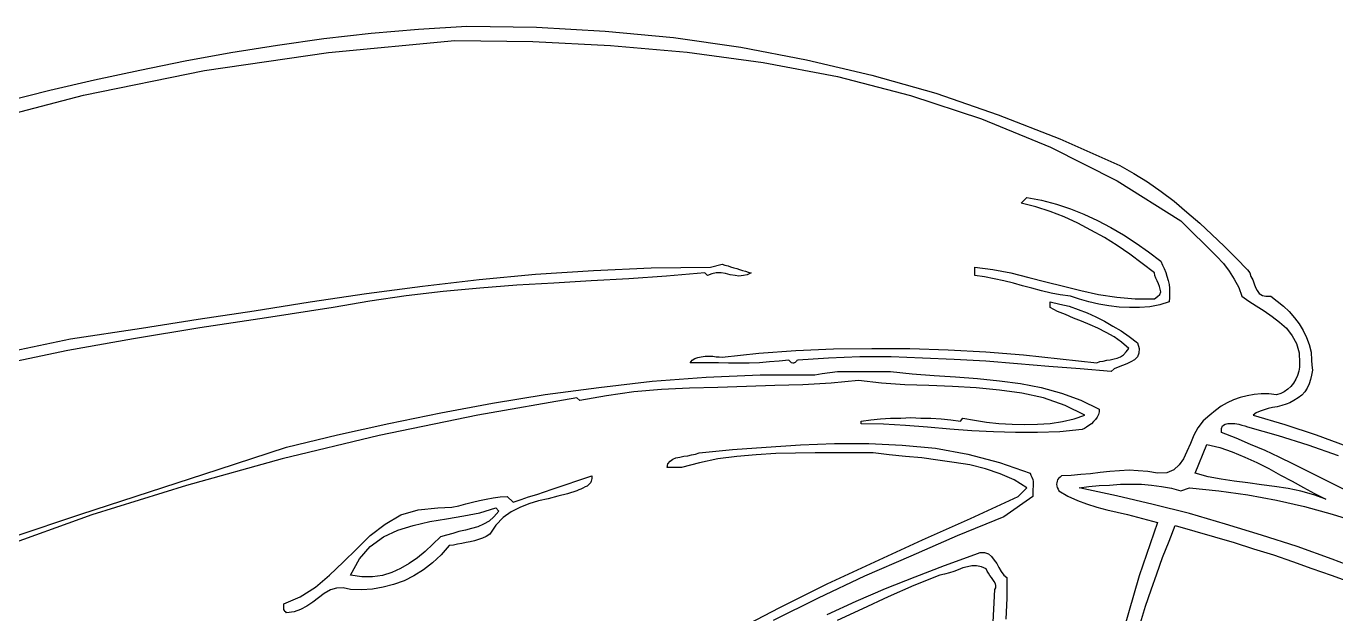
# Model space of a CAD drawing. Extents: x 0.02 to 7.8, y 0.03 to 7.11.
# Drawn here: x 3.008 to 5.995, y 5.771 to 7.112 of the extents above; entities that cross this region are included whole.
import ezdxf

# ---------------------------------------------------------------- set-up
doc = ezdxf.new("R2010")
doc.units = 0
doc.layers.add('1', color=7, linetype='Continuous')

msp = doc.modelspace()

# ---------------------------------------------------------------- linework, layer by layer
for points in [[(2.96, 6.94), (3.062, 6.966), (3.164, 6.99), (3.267, 7.012), (3.371, 7.033), (3.475, 7.052), (3.581, 7.069), (3.687, 7.084), (3.795, 7.096), (3.903, 7.105), (4.013, 7.112), (4.172, 7.11), (4.329, 7.101), (4.485, 7.086), (4.638, 7.064), (4.788, 7.035), (4.937, 7), (5.083, 6.959), (5.225, 6.91), (5.366, 6.855), (5.503, 6.794)], [(5.503, 6.794), (5.535, 6.776), (5.566, 6.757), (5.597, 6.735), (5.627, 6.713), (5.656, 6.688), (5.685, 6.663), (5.713, 6.637), (5.741, 6.61), (5.768, 6.583), (5.794, 6.556), (5.799, 6.549), (5.802, 6.541), (5.806, 6.533), (5.809, 6.524), (5.812, 6.516), (5.816, 6.509), (5.821, 6.502), (5.828, 6.498), (5.836, 6.496), (5.847, 6.496), (5.862, 6.485), (5.876, 6.473), (5.889, 6.461), (5.901, 6.447), (5.912, 6.433), (5.921, 6.418), (5.929, 6.402), (5.935, 6.386), (5.939, 6.368), (5.94, 6.35), (5.941, 6.339), (5.942, 6.327), (5.94, 6.316), (5.938, 6.306), (5.935, 6.296), (5.93, 6.286), (5.925, 6.278), (5.918, 6.27), (5.91, 6.264), (5.9, 6.258), (5.891, 6.253), (5.882, 6.25), (5.872, 6.247), (5.862, 6.244), (5.851, 6.242), (5.841, 6.24), (5.832, 6.237), (5.823, 6.234), (5.814, 6.23), (5.807, 6.225), (5.879, 6.203), (5.951, 6.18), (6.021, 6.154)], [(5.596, 6.576), (5.6, 6.567), (5.604, 6.559), (5.608, 6.55), (5.61, 6.542), (5.613, 6.532), (5.615, 6.523), (5.616, 6.514), (5.616, 6.504), (5.616, 6.493), (5.615, 6.483), (5.594, 6.476), (5.571, 6.472), (5.548, 6.47), (5.525, 6.47), (5.501, 6.471), (5.478, 6.474), (5.455, 6.478), (5.432, 6.483), (5.411, 6.489), (5.39, 6.496), (5.367, 6.499), (5.346, 6.503), (5.324, 6.508), (5.302, 6.514), (5.281, 6.52), (5.26, 6.526), (5.238, 6.531), (5.216, 6.536), (5.194, 6.54), (5.172, 6.543), (5.172, 6.562), (5.213, 6.557), (5.254, 6.549), (5.295, 6.539), (5.334, 6.529), (5.374, 6.519), (5.414, 6.509), (5.454, 6.5), (5.496, 6.494), (5.538, 6.49), (5.582, 6.49), (5.589, 6.495), (5.594, 6.5), (5.596, 6.506), (5.595, 6.512), (5.593, 6.518), (5.591, 6.524), (5.588, 6.531), (5.585, 6.537), (5.583, 6.543), (5.582, 6.549), (5.554, 6.571), (5.526, 6.592), (5.497, 6.612), (5.468, 6.63), (5.437, 6.647), (5.407, 6.663), (5.376, 6.677), (5.344, 6.689), (5.311, 6.7), (5.278, 6.708), (5.291, 6.721), (5.324, 6.715), (5.358, 6.706), (5.39, 6.695), (5.421, 6.683), (5.452, 6.669), (5.482, 6.653), (5.511, 6.636), (5.54, 6.617), (5.568, 6.597), (5.596, 6.576)], [(2.95, 6.365), (3.109, 6.399), (3.271, 6.423), (3.4, 6.444), (3.528, 6.463), (3.656, 6.483), (3.784, 6.502), (3.912, 6.519), (4.041, 6.534), (4.17, 6.546), (4.302, 6.555), (4.434, 6.561), (4.569, 6.562), (4.596, 6.569)], [(4.596, 6.569), (4.602, 6.567), (4.609, 6.565), (4.615, 6.563), (4.622, 6.561), (4.629, 6.559), (4.635, 6.557), (4.642, 6.555), (4.649, 6.553), (4.655, 6.551), (4.662, 6.549), (4.653, 6.545), (4.644, 6.543), (4.634, 6.542), (4.625, 6.543), (4.614, 6.545), (4.603, 6.548), (4.593, 6.549), (4.582, 6.549), (4.572, 6.547), (4.562, 6.543), (4.556, 6.549), (4.469, 6.542), (4.383, 6.536), (4.297, 6.531), (4.212, 6.526), (4.127, 6.521), (4.043, 6.514), (3.959, 6.507), (3.875, 6.497), (3.792, 6.485), (3.708, 6.47), (3.556, 6.447), (3.404, 6.424), (3.253, 6.399), (3.103, 6.372), (2.955, 6.341)], [(5.543, 6.39), (5.547, 6.377), (5.546, 6.366), (5.543, 6.358), (5.536, 6.351), (5.528, 6.346), (5.519, 6.342), (5.509, 6.338), (5.499, 6.334), (5.49, 6.33), (5.483, 6.324), (5.412, 6.33), (5.341, 6.336), (5.269, 6.342), (5.197, 6.348), (5.125, 6.352), (5.053, 6.355), (4.981, 6.358), (4.91, 6.358), (4.838, 6.355), (4.768, 6.35), (4.766, 6.349), (4.765, 6.348), (4.764, 6.346), (4.762, 6.345), (4.76, 6.344), (4.759, 6.343), (4.757, 6.343), (4.754, 6.344), (4.748, 6.35), (4.726, 6.348), (4.704, 6.346), (4.681, 6.344), (4.657, 6.343), (4.634, 6.343), (4.61, 6.343), (4.587, 6.344), (4.565, 6.344), (4.543, 6.344), (4.523, 6.344), (4.527, 6.35), (4.533, 6.354), (4.54, 6.356), (4.548, 6.358), (4.557, 6.359), (4.565, 6.359), (4.574, 6.359), (4.582, 6.358), (4.589, 6.358), (4.596, 6.357), (4.679, 6.366), (4.764, 6.372), (4.85, 6.376), (4.937, 6.377), (5.024, 6.377), (5.111, 6.374), (5.197, 6.369), (5.283, 6.362), (5.367, 6.353), (5.45, 6.344), (5.457, 6.347), (5.465, 6.348), (5.473, 6.35), (5.481, 6.351), (5.49, 6.353), (5.497, 6.355), (5.504, 6.358), (5.511, 6.362), (5.517, 6.369), (5.523, 6.377), (5.507, 6.391), (5.49, 6.403), (5.472, 6.413), (5.453, 6.423), (5.435, 6.431), (5.415, 6.439), (5.397, 6.446), (5.379, 6.454), (5.361, 6.461), (5.344, 6.47), (5.344, 6.483), (5.366, 6.478), (5.387, 6.473), (5.408, 6.466), (5.428, 6.458), (5.448, 6.449), (5.468, 6.439), (5.487, 6.428), (5.506, 6.417), (5.524, 6.404), (5.543, 6.39)], [(4.98, 6.324), (5.029, 6.319), (5.079, 6.315), (5.128, 6.312), (5.178, 6.308), (5.228, 6.303), (5.276, 6.297), (5.323, 6.288), (5.37, 6.275), (5.414, 6.259), (5.456, 6.238), (5.456, 6.232), (5.454, 6.226), (5.451, 6.22), (5.447, 6.215), (5.443, 6.21), (5.438, 6.205), (5.432, 6.201), (5.427, 6.197), (5.422, 6.194), (5.417, 6.192), (5.366, 6.187), (5.315, 6.185), (5.265, 6.185), (5.215, 6.187), (5.165, 6.189), (5.115, 6.193), (5.064, 6.197), (5.014, 6.201), (4.964, 6.204), (4.913, 6.205), (4.913, 6.211), (4.935, 6.214), (4.957, 6.216), (4.98, 6.218), (5.003, 6.218), (5.026, 6.219), (5.049, 6.218), (5.072, 6.218), (5.095, 6.216), (5.117, 6.214), (5.139, 6.211), (5.145, 6.218), (5.171, 6.213), (5.199, 6.209), (5.227, 6.206), (5.257, 6.204), (5.286, 6.203), (5.315, 6.204), (5.344, 6.206), (5.372, 6.21), (5.399, 6.216), (5.423, 6.225), (5.378, 6.247), (5.329, 6.264), (5.279, 6.275), (5.228, 6.282), (5.175, 6.287), (5.121, 6.29), (5.067, 6.292), (5.012, 6.294), (4.959, 6.298), (4.907, 6.304), (4.844, 6.298), (4.78, 6.294), (4.716, 6.292), (4.651, 6.29), (4.586, 6.288), (4.521, 6.286), (4.457, 6.283), (4.394, 6.278), (4.332, 6.269), (4.271, 6.258), (4.264, 6.264), (4.038, 6.225), (3.813, 6.178), (3.592, 6.125), (3.374, 6.064), (3.158, 5.997), (2.946, 5.921)], [(2.978, 5.947), (3.133, 5.999), (3.289, 6.05), (3.446, 6.101), (3.602, 6.152), (3.718, 6.18), (3.835, 6.206), (3.954, 6.23), (4.072, 6.252), (4.192, 6.272), (4.314, 6.288), (4.436, 6.302), (4.559, 6.311), (4.682, 6.317), (4.807, 6.317), (4.824, 6.32), (4.841, 6.322), (4.859, 6.324), (4.877, 6.324), (4.895, 6.324), (4.913, 6.324), (4.931, 6.324), (4.948, 6.324), (4.964, 6.324), (4.98, 6.324)], [(4.621, 5.73), (4.727, 5.786), (4.835, 5.84), (4.944, 5.89), (5.053, 5.94), (5.162, 5.989), (5.271, 6.039), (5.291, 6.059), (5.262, 6.077), (5.23, 6.091), (5.196, 6.102), (5.161, 6.111), (5.125, 6.117), (5.088, 6.122), (5.051, 6.127), (5.014, 6.13), (4.977, 6.134), (4.94, 6.139), (4.897, 6.139), (4.853, 6.139), (4.808, 6.139), (4.763, 6.138), (4.718, 6.137), (4.673, 6.134), (4.629, 6.13), (4.586, 6.125), (4.544, 6.116), (4.503, 6.105), (4.47, 6.105), (4.472, 6.114), (4.477, 6.12), (4.483, 6.124), (4.49, 6.127), (4.499, 6.129), (4.508, 6.131), (4.517, 6.132), (4.526, 6.134), (4.535, 6.136), (4.543, 6.139), (4.619, 6.146), (4.696, 6.152), (4.774, 6.157), (4.852, 6.16), (4.93, 6.16), (5.006, 6.156), (5.082, 6.149), (5.156, 6.136), (5.228, 6.117), (5.298, 6.092)], [(4.298, 6.086), (4.298, 6.08), (4.297, 6.074), (4.295, 6.07), (4.292, 6.067), (4.288, 6.063), (4.283, 6.061), (4.278, 6.058), (4.273, 6.056), (4.269, 6.054), (4.264, 6.052), (4.243, 6.045), (4.221, 6.04), (4.199, 6.034), (4.177, 6.029), (4.155, 6.022), (4.134, 6.014), (4.114, 6.004), (4.096, 5.991), (4.079, 5.974), (4.066, 5.953), (4.057, 5.948), (4.049, 5.944), (4.04, 5.941), (4.031, 5.938), (4.021, 5.936), (4.012, 5.934), (4.002, 5.932), (3.992, 5.93), (3.983, 5.928), (3.973, 5.927), (3.955, 5.906), (3.935, 5.888), (3.914, 5.872), (3.892, 5.858), (3.87, 5.847), (3.846, 5.838), (3.822, 5.832), (3.798, 5.828), (3.773, 5.826), (3.748, 5.827), (3.731, 5.831), (3.716, 5.83), (3.702, 5.826), (3.688, 5.818), (3.675, 5.808), (3.662, 5.798), (3.648, 5.789), (3.634, 5.781), (3.619, 5.776), (3.602, 5.774), (3.6, 5.776), (3.598, 5.777), (3.597, 5.779), (3.596, 5.781), (3.596, 5.783), (3.596, 5.786), (3.596, 5.788), (3.596, 5.791), (3.596, 5.794), (3.633, 5.81), (3.668, 5.832), (3.7, 5.86), (3.731, 5.889), (3.762, 5.92), (3.793, 5.95), (3.827, 5.976), (3.863, 5.997), (3.902, 6.009), (3.947, 6.013), (3.963, 6.014), (3.979, 6.015), (3.995, 6.018), (4.011, 6.022), (4.026, 6.026), (4.042, 6.03), (4.057, 6.033), (4.073, 6.036), (4.089, 6.038), (4.105, 6.039), (4.119, 6.026), (4.137, 6.032), (4.154, 6.038), (4.173, 6.044), (4.19, 6.05), (4.208, 6.056), (4.226, 6.062), (4.244, 6.068), (4.262, 6.074), (4.28, 6.08), (4.298, 6.086)], [(5.298, 6.092), (5.3, 6.088), (5.302, 6.083), (5.304, 6.078), (5.305, 6.073), (5.305, 6.067), (5.305, 6.062), (5.304, 6.056), (5.304, 6.05), (5.304, 6.045), (5.304, 6.039), (5.238, 5.993), (5.132, 5.949), (5.026, 5.903), (4.92, 5.857), (4.815, 5.807), (4.712, 5.756)], [(4.835, 5.77), (4.901, 5.8), (4.968, 5.829), (5.036, 5.856), (5.103, 5.882), (5.172, 5.907), (5.184, 5.911), (5.194, 5.911), (5.203, 5.908), (5.21, 5.902), (5.216, 5.894), (5.222, 5.886), (5.227, 5.877), (5.232, 5.868), (5.238, 5.86), (5.245, 5.854)], [(5.211, 5.692), (5.218, 5.827), (5.22, 5.831), (5.22, 5.836), (5.219, 5.84), (5.216, 5.845), (5.213, 5.85), (5.21, 5.854), (5.206, 5.859), (5.203, 5.864), (5.2, 5.869), (5.198, 5.874), (5.187, 5.879), (5.176, 5.881), (5.165, 5.881), (5.155, 5.879), (5.145, 5.876), (5.134, 5.872), (5.124, 5.868), (5.114, 5.865), (5.103, 5.862), (5.092, 5.86), (5.033, 5.836), (4.974, 5.81), (4.916, 5.783), (4.858, 5.756)], [(5.245, 5.854), (5.245, 5.807), (5.243, 5.759)]]:
    msp.add_lwpolyline(points)
at = {"layer": '1'}
for points in [[(2.868, 6.884), (3.139, 6.955), (3.415, 7.011), (3.698, 7.052), (3.986, 7.079), (4.164, 7.077), (4.341, 7.068), (4.516, 7.053), (4.689, 7.029), (4.859, 6.997), (5.025, 6.954), (5.187, 6.901), (5.345, 6.836), (5.497, 6.759), (5.642, 6.668)], [(5.642, 6.668), (5.658, 6.652), (5.674, 6.636), (5.691, 6.62), (5.707, 6.603), (5.723, 6.587), (5.739, 6.571), (5.752, 6.553), (5.764, 6.535), (5.774, 6.516), (5.781, 6.496), (5.797, 6.485), (5.814, 6.474), (5.832, 6.463), (5.85, 6.45), (5.867, 6.437), (5.883, 6.423), (5.896, 6.406), (5.906, 6.388), (5.912, 6.367), (5.913, 6.344), (5.913, 6.334), (5.911, 6.325), (5.908, 6.315), (5.904, 6.307), (5.899, 6.298), (5.893, 6.29), (5.886, 6.284), (5.878, 6.278), (5.87, 6.274), (5.86, 6.271), (5.843, 6.273), (5.825, 6.273), (5.809, 6.272), (5.793, 6.269), (5.777, 6.265), (5.762, 6.26), (5.748, 6.253), (5.734, 6.245), (5.721, 6.235), (5.708, 6.225), (5.693, 6.212), (5.681, 6.196), (5.672, 6.179), (5.664, 6.16), (5.656, 6.142), (5.648, 6.125), (5.638, 6.111), (5.626, 6.1), (5.61, 6.093), (5.589, 6.092), (5.567, 6.096), (5.545, 6.098), (5.524, 6.099), (5.502, 6.098), (5.48, 6.096), (5.458, 6.094), (5.436, 6.091), (5.414, 6.089), (5.392, 6.087), (5.37, 6.086), (5.367, 6.083), (5.363, 6.08), (5.361, 6.077), (5.36, 6.074), (5.359, 6.07), (5.358, 6.067), (5.359, 6.063), (5.36, 6.06), (5.362, 6.056), (5.364, 6.052), (5.384, 6.04), (5.406, 6.03), (5.427, 6.022), (5.45, 6.015), (5.473, 6.009), (5.497, 6.003), (5.52, 5.998), (5.543, 5.992), (5.566, 5.986), (5.589, 5.98), (5.547, 5.858), (5.511, 5.734)], [(6.027, 6.049), (5.995, 6.065), (5.963, 6.081), (5.931, 6.097), (5.899, 6.113), (5.866, 6.129), (5.834, 6.144), (5.801, 6.158), (5.768, 6.172), (5.735, 6.185), (5.735, 6.194), (5.737, 6.2), (5.743, 6.204), (5.749, 6.206), (5.757, 6.206), (5.765, 6.206), (5.774, 6.204), (5.781, 6.202), (5.788, 6.2), (5.794, 6.198), (5.864, 6.178), (5.932, 6.157), (6.001, 6.133)], [(5.973, 6.033), (5.945, 6.043), (5.916, 6.051), (5.887, 6.057), (5.856, 6.062), (5.826, 6.066), (5.795, 6.07), (5.764, 6.074), (5.734, 6.079), (5.704, 6.084), (5.675, 6.092), (5.701, 6.158), (5.731, 6.151), (5.759, 6.141), (5.788, 6.129), (5.815, 6.117), (5.843, 6.103), (5.869, 6.088), (5.896, 6.074), (5.922, 6.06), (5.947, 6.046), (5.973, 6.033)], [(6.067, 5.866), (5.987, 5.896), (5.907, 5.925), (5.826, 5.951), (5.744, 5.976), (5.662, 6), (5.579, 6.021), (5.495, 6.041), (5.41, 6.059), (5.432, 6.062), (5.456, 6.064), (5.479, 6.065), (5.504, 6.067), (5.528, 6.067), (5.552, 6.067), (5.575, 6.065), (5.598, 6.062), (5.621, 6.058), (5.642, 6.052)], [(5.642, 6.052), (5.662, 6.059), (5.729, 6.052), (5.795, 6.043), (5.86, 6.031), (5.924, 6.016), (5.987, 5.999), (6.049, 5.98)], [(4.086, 6.006), (4.075, 5.993), (4.064, 5.983), (4.051, 5.976), (4.038, 5.97), (4.024, 5.966), (4.01, 5.962), (3.995, 5.959), (3.981, 5.955), (3.967, 5.951), (3.953, 5.947), (3.936, 5.93), (3.918, 5.914), (3.901, 5.899), (3.882, 5.886), (3.862, 5.875), (3.842, 5.866), (3.821, 5.859), (3.798, 5.856), (3.774, 5.856), (3.748, 5.86), (3.768, 5.897), (3.793, 5.925), (3.823, 5.947), (3.856, 5.962), (3.891, 5.973), (3.929, 5.982), (3.967, 5.988), (4.006, 5.995), (4.043, 6.002), (4.079, 6.013), (4.086, 6.006)], [(5.55, 5.751), (5.561, 5.789), (5.574, 5.826), (5.587, 5.863), (5.6, 5.9), (5.615, 5.937), (5.629, 5.973), (5.674, 5.96), (5.719, 5.947), (5.764, 5.934), (5.808, 5.92), (5.853, 5.906), (5.897, 5.891), (5.941, 5.875), (5.985, 5.86), (6.029, 5.844)]]:
    msp.add_lwpolyline(points, dxfattribs=at)

doc.saveas('drawing.dxf')
